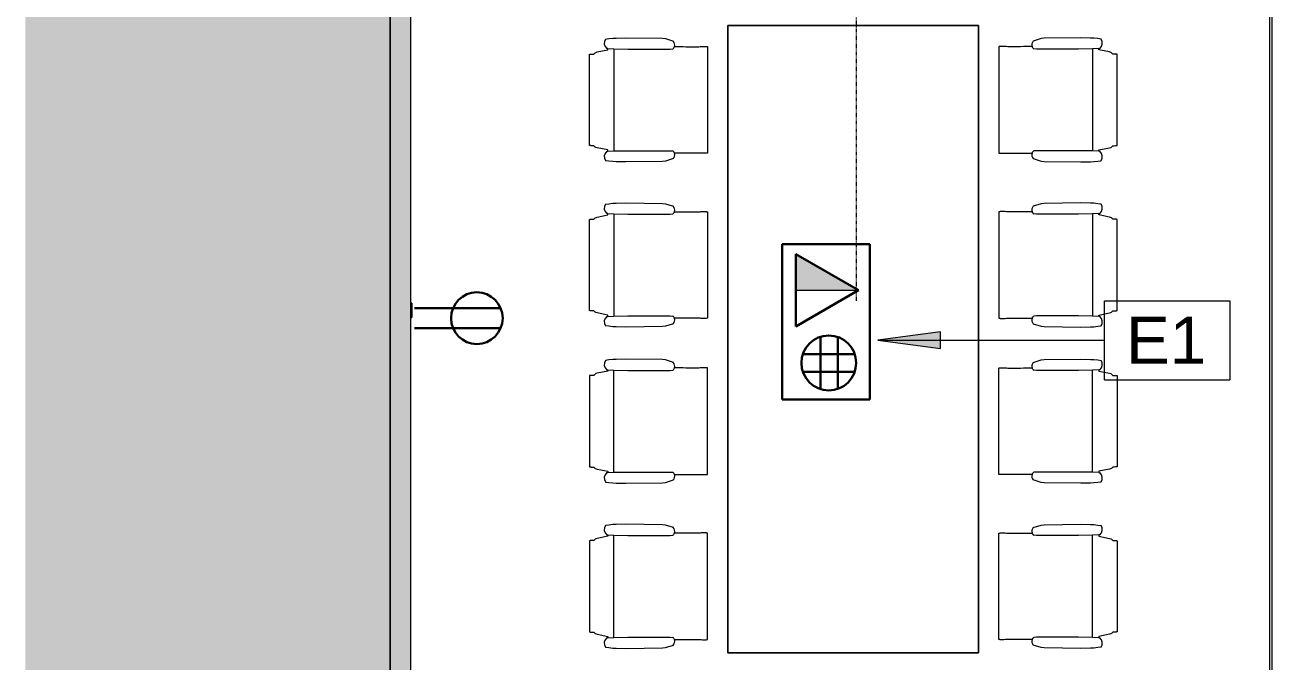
# Model space of a CAD drawing. Header units: inches. Extents: x 920 to 3122, y -545 to 2052.
# Drawn here: x 2424.9 to 2666.5, y 1354.9 to 1476.6 of the extents above; entities that cross this region are included whole.
import ezdxf

# ---------------------------------------------------------------- set-up
doc = ezdxf.new("R2010")
doc.units = ezdxf.units.IN
doc.header["$MEASUREMENT"] = 0
doc.linetypes.add('Dash 1_16_', pattern=[0.125, 0.0625, -0.0625])
for name, color, linetype, lineweight in [('A-ANNO-KEYN', 231, 'Continuous', 9), ('A-ANNO-NOTE', 131, 'Continuous', 9), ('A-DETL', 90, 'Continuous', 9), ('A-DETL-GENF', 92, 'Continuous', 9), ('A-WALL', 113, 'Continuous', 13), ('A-WALL-PATT', 111, 'Continuous', 13), ('E-ELEC-FIXT', 91, 'Continuous', 9), ('I-FURN', 30, 'Continuous', 9), ('I-WALL', 2, 'Continuous', 13)]:
    doc.layers.add(name, color=color, linetype=linetype, lineweight=lineweight)
doc.styles.add('Arial_1', font='arial.ttf', dxfattribs={"height": 9})

# ---------------------------------------------------------------- blocks, each defined once
blk = doc.blocks.new('HermanMiller_Collection_Eames_AluminumGroup_MgmtChair - Casters Pneumatic Hgt Adj-7405497-Level 07  POWER _ SIGNAL')
at = {"layer": 'I-FURN'}
for p, q in [((-6.49, 11.73), (-7.1, 11.63)), ((-6.88, 9.85), (-6.65, 9.83)), ((-6.65, 9.83), (-6.65, 9.58)), ((-6.65, 9.83), (-5.49, 9.76)), ((-5.72, 11.8), (-6.49, 11.73)), ((-5.07, 11.83), (-5.72, 11.8)), ((-5.49, 9.76), (-2.81, 9.72)), ((-5.49, -9.76), (-5.49, 9.76)), ((-3.21, 11.88), (-5.07, 11.83)), ((3.79, 11.79), (-3.21, 11.88)), ((-2.81, 9.72), (5.28, 9.72)), ((4.38, 11.72), (3.79, 11.79)), ((5.89, 11.24), (4.38, 11.72)), ((5.28, 9.72), (5.78, 9.77)), ((12.44, -10.17), (12.44, 10.17)), ((-10.2, 8.71), (-10.2, -8.71)), ((-9.1, 9.03), (-9.36, 8.77)), ((-8.96, 9.1), (-9.1, 9.03)), ((-8.72, 9.18), (-8.96, 9.1)), ((-6.65, 9.58), (-8.72, 9.18)), ((-9.36, -8.77), (-9.1, -9.03)), ((-9.1, -9.03), (-8.72, -9.18)), ((-8.72, -9.18), (-6.65, -9.58)), ((-6.65, -9.58), (-6.65, -9.83)), ((-7.1, -11.63), (-6.49, -11.73)), ((-6.65, -9.83), (-6.88, -9.85)), ((-6.65, -9.83), (-5.49, -9.76)), ((-6.49, -11.73), (-5.72, -11.8)), ((-5.72, -11.8), (-5.07, -11.83)), ((-5.49, -9.76), (-2.81, -9.72)), ((-5.07, -11.83), (-3.21, -11.88)), ((-3.21, -11.88), (3.79, -11.79)), ((-2.81, -9.72), (5.28, -9.72)), ((3.79, -11.79), (4.38, -11.72)), ((4.38, -11.72), (5.89, -11.24)), ((5.28, -9.72), (5.78, -9.77))]:
    blk.add_line(p, q, dxfattribs=at)
for centre, radius, start, end in [((-6.03, 10.85), 1.32, 144.065, 229.935), ((5.36, 10.43), 0.781, 302.3218, 343.1534), ((5.03, 10.51), 1.12, 343.9109, 40.257), ((-6.03, -10.85), 1.32, 130.065, 215.935), ((5.36, -10.43), 0.781, 16.8466, 57.6782), ((5.03, -10.51), 1.12, 319.743, 16.0891)]:
    blk.add_arc(centre, radius, start, end, dxfattribs=at)
for points in [[(10.52, 10.17), (9.78, 10.17), (8.3, 10.18), (6.84, 10.2), (6.11, 10.2)], [(11.49, 10.21), (11.33, 10.21), (11, 10.19), (10.68, 10.17), (10.52, 10.17)], [(6.11, -10.2), (6.84, -10.2), (8.3, -10.18), (9.78, -10.17), (10.52, -10.17)], [(10.52, -10.17), (10.68, -10.17), (11, -10.19), (11.33, -10.21), (11.49, -10.21)]]:
    blk.add_open_spline(points, degree=3, dxfattribs=at)
for points, knots in [([(12.44, 10.17), (12.44, 10.17), (12.43, 10.18), (12.4, 10.19), (12.34, 10.19), (12.27, 10.2), (12.19, 10.21), (12.05, 10.21), (11.82, 10.22), (11.61, 10.22), (11.49, 10.21)], [0, 0, 0, 0, 0.090909, 0.181818, 0.272727, 0.363636, 0.454545, 0.545455, 0.727273, 1, 1, 1, 1]), ([(-9.36, 8.77), (-9.55, 8.77), (-9.82, 8.76), (-10.04, 8.74), (-10.13, 8.73), (-10.18, 8.72), (-10.2, 8.72), (-10.2, 8.71)], [0, 0, 0, 0, 0.444444, 0.666667, 0.777778, 0.888889, 1, 1, 1, 1]), ([(-10.2, -8.71), (-10.2, -8.72), (-10.18, -8.72), (-10.13, -8.73), (-10.07, -8.74), (-9.98, -8.75), (-9.88, -8.76), (-9.73, -8.76), (-9.55, -8.77), (-9.41, -8.77), (-9.36, -8.77)], [0, 0, 0, 0, 0.111111, 0.222222, 0.333333, 0.444444, 0.555556, 0.666667, 0.888889, 1, 1, 1, 1]), ([(11.49, -10.21), (11.57, -10.22), (11.74, -10.22), (12.06, -10.21), (12.36, -10.2), (12.43, -10.18), (12.44, -10.17)], [0, 0, 0, 0, 0.181818, 0.363636, 0.727273, 1, 1, 1, 1])]:
    blk.add_open_spline(points, degree=3, knots=knots, dxfattribs=at)
blk = doc.blocks.new('HermanMiller_Collection_Eames_AluminumGroup_MgmtChair - Casters Pneumatic Hgt Adj-7418678-Level 07  POWER _ SIGNAL')
at = {"layer": 'I-FURN'}
for p, q in [((-7.1, 11.63), (-6.49, 11.73)), ((-6.65, 9.83), (-6.88, 9.85)), ((-6.65, 9.58), (-6.65, 9.83)), ((-6.65, 9.83), (-5.49, 9.76)), ((-6.49, 11.73), (-5.72, 11.8)), ((-5.72, 11.8), (-5.07, 11.83)), ((-5.49, 9.76), (-2.81, 9.72)), ((-5.49, 9.76), (-5.49, -9.76)), ((-5.07, 11.83), (-3.21, 11.88)), ((-3.21, 11.88), (3.79, 11.79)), ((-2.81, 9.72), (5.28, 9.72)), ((3.79, 11.79), (4.38, 11.72)), ((4.38, 11.72), (5.89, 11.24)), ((5.28, 9.72), (5.78, 9.77)), ((12.44, 10.17), (12.44, -10.17)), ((-10.2, -8.71), (-10.2, 8.71)), ((-9.36, 8.77), (-9.1, 9.03)), ((-9.1, 9.03), (-8.72, 9.18)), ((-8.72, 9.18), (-6.65, 9.58)), ((-9.1, -9.03), (-9.36, -8.77)), ((-8.96, -9.1), (-9.1, -9.03)), ((-8.72, -9.18), (-8.96, -9.1)), ((-6.65, -9.58), (-8.72, -9.18)), ((-6.65, -9.83), (-6.65, -9.58)), ((-6.49, -11.73), (-7.1, -11.63)), ((-6.88, -9.85), (-6.65, -9.83)), ((-6.65, -9.83), (-5.49, -9.76)), ((-5.72, -11.8), (-6.49, -11.73)), ((-5.07, -11.83), (-5.72, -11.8)), ((-5.49, -9.76), (-2.81, -9.72)), ((-3.21, -11.88), (-5.07, -11.83)), ((3.79, -11.79), (-3.21, -11.88)), ((-2.81, -9.72), (5.28, -9.72)), ((4.38, -11.72), (3.79, -11.79)), ((5.89, -11.24), (4.38, -11.72)), ((5.28, -9.72), (5.78, -9.77))]:
    blk.add_line(p, q, dxfattribs=at)
for centre, radius, start, end in [((-6.03, 10.85), 1.32, 144.065, 229.935), ((5.36, 10.43), 0.781, 302.3218, 343.1534), ((5.03, 10.51), 1.12, 343.9109, 40.257), ((-6.03, -10.85), 1.32, 130.065, 215.935), ((5.36, -10.43), 0.781, 16.8466, 57.6782), ((5.03, -10.51), 1.12, 319.743, 16.0891)]:
    blk.add_arc(centre, radius, start, end, dxfattribs=at)
for points in [[(6.11, 10.2), (6.84, 10.2), (8.3, 10.18), (9.78, 10.17), (10.52, 10.17)], [(10.52, 10.17), (10.68, 10.17), (11, 10.19), (11.33, 10.21), (11.49, 10.21)], [(10.52, -10.17), (9.78, -10.17), (8.3, -10.18), (6.84, -10.2), (6.11, -10.2)], [(11.49, -10.21), (11.33, -10.21), (11, -10.19), (10.68, -10.17), (10.52, -10.17)]]:
    blk.add_open_spline(points, degree=3, dxfattribs=at)
for points, knots in [([(11.49, 10.21), (11.61, 10.22), (11.82, 10.22), (12.05, 10.21), (12.19, 10.21), (12.27, 10.2), (12.34, 10.19), (12.4, 10.19), (12.43, 10.18), (12.44, 10.17), (12.44, 10.17)], [-1, -1, -1, -1, -0.727273, -0.545455, -0.454545, -0.363636, -0.272727, -0.181818, -0.090909, 0, 0, 0, 0]), ([(-10.2, 8.71), (-10.2, 8.72), (-10.18, 8.72), (-10.13, 8.73), (-10.04, 8.74), (-9.82, 8.76), (-9.55, 8.77), (-9.36, 8.77)], [-1, -1, -1, -1, -0.888889, -0.777778, -0.666667, -0.444444, 0, 0, 0, 0]), ([(-9.36, -8.77), (-9.41, -8.77), (-9.55, -8.77), (-9.73, -8.76), (-9.88, -8.76), (-9.98, -8.75), (-10.07, -8.74), (-10.13, -8.73), (-10.18, -8.72), (-10.2, -8.72), (-10.2, -8.71)], [-1, -1, -1, -1, -0.888889, -0.666667, -0.555556, -0.444444, -0.333333, -0.222222, -0.111111, 0, 0, 0, 0]), ([(12.44, -10.17), (12.43, -10.18), (12.36, -10.2), (12.06, -10.21), (11.74, -10.22), (11.57, -10.22), (11.49, -10.21)], [-1, -1, -1, -1, -0.727273, -0.363636, -0.181818, 0, 0, 0, 0])]:
    blk.add_open_spline(points, degree=3, knots=knots, dxfattribs=at)
blk = doc.blocks.new('Furniture 1 - Furniture 11-7728146-Level 07  POWER _ SIGNAL')
at = {"layer": 'I-FURN'}
for p, q in [((980.41, 1513.04), (932.41, 1513.04)), ((932.41, 1513.04), (932.41, 1393.04)), ((932.41, 1393.04), (932.41, 1513.04)), ((932.41, 1513.04), (980.41, 1513.04)), ((980.41, 1393.04), (980.41, 1513.04)), ((980.41, 1513.04), (980.41, 1393.04)), ((932.41, 1393.04), (980.41, 1393.04)), ((980.41, 1393.04), (932.41, 1393.04))]:
    blk.add_line(p, q, dxfattribs=at)
blk = doc.blocks.new('PS - Power Device _Wall Base_ - Duplex-4862727-Level 07  POWER _ SIGNAL')
at = {"layer": 'E-ELEC-FIXT'}
for p, q in [((661.28, 1423.47), (661.09, 1423.47)), ((661.28, 1423.47), (661.28, 1420.72)), ((661.09, 1420.72), (661.28, 1420.72))]:
    blk.add_line(p, q, dxfattribs=at)
blk = doc.blocks.new('Keynote Tag - Keynote Number - Boxed-135510-Level 07  POWER _ SIGNAL')
at = {"layer": 'A-ANNO-KEYN'}
for p, q in [((-0.125, -0.0792), (-0.125, 0.0781)), ((-0.125, 0.0781), (0.125, 0.0781)), ((0.125, 0.0781), (0.125, -0.0792)), ((-0.125, -0.0792), (0.125, -0.0792))]:
    blk.add_line(p, q, dxfattribs=at)

msp = doc.modelspace()

# ---------------------------------------------------------------- hatches: boundary and pattern name
at = {"layer": 'A-ANNO-KEYN'}
msp.add_hatch(color=256, dxfattribs=at).paths.add_polyline_path([(2588.1696, 1416.3937), (2600.1686, 1414.8064), (2600.1706, 1417.9661)], flags=0)
at = {"layer": 'A-ANNO-NOTE'}
msp.add_hatch(color=256, dxfattribs=at).paths.add_polyline_path([(2584.417, 1425.9445), (2572.417, 1432.8727), (2572.417, 1425.9445)], flags=0)
at = {"layer": 'A-DETL-GENF'}
h = msp.add_hatch(color=9, dxfattribs=at)
h.paths.add_polyline_path([(2492.9882, 1170.4333), (2599.763, 1170.4333), (2599.763, 1234.8988), (2494.7446, 1234.8988), (2494.7446, 1243.2738), (2493.9946, 1243.2738), (2493.9946, 1244.7738), (2496.1196, 1244.7738), (2496.1196, 1245.2738), (2497.6196, 1245.2738), (2497.6196, 1244.7738), (2499.4946, 1244.7738), (2499.4946, 1243.2738), (2498.7446, 1243.2738), (2498.7446, 1238.8988), (2604.763, 1238.8988), (2604.763, 1170.4333), (2666.6519, 1170.4333), (2666.6519, 1238), (3121.5688, 1238), (3121.5688, 1301.2804), (2498.7446, 1301.2804), (2498.7446, 1282.5238), (2499.4946, 1282.5238), (2499.4946, 1281.0238), (2497.6196, 1281.0238), (2497.6196, 1280.5238), (2496.1196, 1280.5238), (2496.1196, 1281.0238), (2493.9946, 1281.0238), (2493.9946, 1282.5238), (2494.7446, 1282.5238), (2494.7233, 2035.5), (2424.8728, 2035.5), (2424.8728, 1170.4333), (2475.5302, 1170.4333)], flags=0)
h.paths.add_polyline_path([(3107.2769, 1170.4333), (3121.5688, 1170.4333), (3121.5688, 1199), (3107.2769, 1199), (3107.2769, 1191.4687), (3102.2769, 1191.4687), (3102.2769, 1199), (3085.6519, 1199), (3085.6519, 1191.4687), (3080.6519, 1191.4687), (3080.6519, 1216), (2940.6519, 1216), (2940.6519, 1191.75), (2935.6519, 1191.75), (2935.6519, 1215.5), (2879.6519, 1215.5), (2879.6519, 1170.4333), (3102.2769, 1170.4333)], flags=0)
h.paths.add_polyline_path([(2675.6519, 1170.4333), (2699.5894, 1170.4333), (2699.5894, 1234.5), (2675.6519, 1234.5), (2675.6519, 1223.3226)], flags=0)
h.paths.add_polyline_path([(2705.0894, 1170.4333), (2873.6519, 1170.4333), (2873.6519, 1234.5), (2705.0894, 1234.5), (2705.0894, 1224.9844)], flags=0)
h.paths.add_polyline_path([(3085.6519, 1202.5), (3121.5688, 1202.5), (3121.5688, 1234.5), (3085.6519, 1234.5), (3085.6519, 1232), (3085.5894, 1232), (3085.5894, 1216), (3085.6519, 1216)], flags=0)
h.paths.add_polyline_path([(2970.6519, 1219.5), (3082.0894, 1219.5), (3082.0894, 1232), (2935.6519, 1232), (2935.6519, 1234.5), (2879.6519, 1234.5), (2879.6519, 1223.5), (2935.7144, 1223.5), (2935.7144, 1231.75), (2939.2144, 1231.75), (2939.2144, 1219.5), (2968.0553, 1219.5)], flags=0)
h.paths.add_polyline_path([(2970.6519, 1305.7804), (3121.5688, 1305.7804), (3121.5688, 1348.5304), (3076.5269, 1348.5304), (3076.5269, 1347.7804), (3075.0269, 1347.7804), (3075.0269, 1349.9054), (3074.5269, 1349.9054), (3074.5269, 1351.4054), (3075.0269, 1351.4054), (3075.0269, 1353.2804), (3076.5269, 1353.2804), (3076.5269, 1352.5304), (3121.5688, 1352.5304), (3121.5688, 1761.5841), (2970.6519, 1761.5841), (2970.6519, 1352.5304), (3037.2769, 1352.5304), (3037.2769, 1353.2804), (3038.7769, 1353.2804), (3038.7769, 1351.4054), (3039.2769, 1351.4054), (3039.2769, 1349.9054), (3038.7769, 1349.9054), (3038.7769, 1347.7804), (3037.2769, 1347.7804), (3037.2769, 1348.5304), (2970.6519, 1348.5304), (2970.6519, 1312.3745)], flags=0)
h.paths.add_polyline_path([(3060.0499, 1765.0841), (3121.5688, 1765.0841), (3121.5688, 2035.5), (3042.6519, 2035.5), (3042.6519, 1829.3138), (3116.6519, 1829.3138), (3116.6519, 1828.8138), (3042.6519, 1828.8179), (3042.6519, 1765.0841), (3043.1994, 1765.0841)], flags=0)
at = {"layer": 'A-WALL-PATT', "lineweight": 9}
h = msp.add_hatch(color=7, dxfattribs=at)
h.paths.add_polyline_path([(2498.2572, 1234.8988), (2498.7446, 1234.8988), (2498.7446, 1243.6488), (2494.7446, 1243.6488), (2494.7446, 1234.8988)], flags=0)
h.paths.add_polyline_path([(2498.7446, 1282.1488), (2498.7446, 2035.4291), (2494.7446, 2035.4291), (2494.7446, 1282.1488)], flags=0)

# ---------------------------------------------------------------- linework, layer by layer
at = {"layer": 'A-ANNO-KEYN'}
for p, q in [((2600.1706, 1417.9661), (2588.1696, 1416.3937)), ((2588.1696, 1416.3937), (2600.1686, 1414.8064)), ((2588.1696, 1416.3937), (2631.5873, 1416.3668)), ((2600.1686, 1414.8064), (2600.1706, 1417.9661))]:
    msp.add_line(p, q, dxfattribs=at)
at = {"layer": 'A-ANNO-NOTE', "lineweight": 30}
for p, q in [((2569.8035, 1405.0644), (2569.8035, 1434.7809)), ((2569.8035, 1434.7809), (2586.6145, 1434.7809)), ((2572.417, 1419.0163), (2572.417, 1432.8727)), ((2572.417, 1432.8727), (2584.417, 1425.9445)), ((2586.6145, 1434.7809), (2586.6145, 1405.0644)), ((2584.417, 1425.9445), (2572.417, 1419.0163)), ((2499.3979, 1422.5202), (2515.9244, 1422.5202)), ((2499.3979, 1422.5202), (2515.9244, 1422.5202)), ((2499.3979, 1418.6877), (2515.9244, 1418.6877)), ((2577.1461, 1407.0384), (2577.1461, 1417.0359)), ((2580.5211, 1407.0946), (2580.5211, 1416.9797)), ((2583.7223, 1413.7246), (2573.7795, 1413.7246)), ((2583.7223, 1410.3496), (2573.7795, 1410.3496)), ((2586.6145, 1405.0644), (2569.8035, 1405.0644))]:
    msp.add_line(p, q, dxfattribs=at)
at = {"layer": 'A-ANNO-NOTE'}
for p, q in [((2584.417, 1425.9445), (2572.417, 1432.8727)), ((2572.417, 1432.8727), (2572.417, 1425.9445)), ((2572.417, 1425.9445), (2584.417, 1425.9445))]:
    msp.add_line(p, q, dxfattribs=at)
at = {"layer": 'A-ANNO-NOTE', "lineweight": 30}
for centre, radius in [((2511.3604, 1420.604), 4.95), ((2578.7509, 1412.0371), 5.25)]:
    msp.add_circle(centre, radius, dxfattribs=at)
at = {"layer": 'A-DETL'}
msp.add_line((2494.7446, 1301.2804), (2494.7446, 2035.5), dxfattribs=at)
at = {"layer": 'A-DETL', "linetype": 'Dash 1_16_', "lineweight": 13}
msp.add_line((2584.0846, 1423.9221), (2584.0846, 1523.9221), dxfattribs=at)
at = {"layer": 'A-WALL', "color": 8, "lineweight": 20}
for p, q in [((2494.7446, 2035.4291), (2494.7446, 1282.1488)), ((2498.7446, 1305.4054), (2498.7446, 1535.9375))]:
    msp.add_line(p, q, dxfattribs=at)
at = {"layer": 'I-WALL'}
for p, q in [((2663.1519, 1498.5625), (2663.1519, 1320.6808)), ((2663.6519, 1320.7245), (2663.6519, 1498.5625))]:
    msp.add_line(p, q, dxfattribs=at)

# ---------------------------------------------------------------- block references
at = {"layer": 'A-ANNO-KEYN', "xscale": 95.99999999999994, "yscale": 95.99999999999994, "zscale": 95.99999999999994}
msp.add_blockref('Keynote Tag - Keynote Number - Boxed-135510-Level 07  POWER _ SIGNAL', (2643.5873, 1416.4206), dxfattribs=at)
at = {"layer": 'E-ELEC-FIXT'}
msp.add_blockref('PS - Power Device _Wall Base_ - Duplex-4862727-Level 07  POWER _ SIGNAL', (1837.6519, 0), dxfattribs=at)
at = {"layer": 'I-FURN'}
for name, p in [('Furniture 1 - Furniture 11-7728146-Level 07  POWER _ SIGNAL', (1627.04, -36.4605)), ('HermanMiller_Collection_Eames_AluminumGroup_MgmtChair - Casters Pneumatic Hgt Adj-7418678-Level 07  POWER _ SIGNAL', (2543.1018, 1462.3625)), ('HermanMiller_Collection_Eames_AluminumGroup_MgmtChair - Casters Pneumatic Hgt Adj-7418678-Level 07  POWER _ SIGNAL', (2543.1018, 1430.775)), ('HermanMiller_Collection_Eames_AluminumGroup_MgmtChair - Casters Pneumatic Hgt Adj-7405497-Level 07  POWER _ SIGNAL', (2543.1018, 1400.8865)), ('HermanMiller_Collection_Eames_AluminumGroup_MgmtChair - Casters Pneumatic Hgt Adj-7405497-Level 07  POWER _ SIGNAL', (2543.1018, 1369.299))]:
    msp.add_blockref(name, p, dxfattribs=at)
at = {"layer": 'I-FURN', "rotation": 180}
for name, p in [('HermanMiller_Collection_Eames_AluminumGroup_MgmtChair - Casters Pneumatic Hgt Adj-7405497-Level 07  POWER _ SIGNAL', (2623.7922, 1462.3625)), ('HermanMiller_Collection_Eames_AluminumGroup_MgmtChair - Casters Pneumatic Hgt Adj-7405497-Level 07  POWER _ SIGNAL', (2623.7922, 1430.775)), ('HermanMiller_Collection_Eames_AluminumGroup_MgmtChair - Casters Pneumatic Hgt Adj-7418678-Level 07  POWER _ SIGNAL', (2623.7922, 1400.8865)), ('HermanMiller_Collection_Eames_AluminumGroup_MgmtChair - Casters Pneumatic Hgt Adj-7418678-Level 07  POWER _ SIGNAL', (2623.7922, 1369.299))]:
    msp.add_blockref(name, p, dxfattribs=at)

# ---------------------------------------------------------------- texts
at = {"layer": 'A-ANNO-KEYN', "insert": (2635.6795, 1420.8724), "char_height": 9, "width": 18.786, "attachment_point": 1, "style": 'Arial_1'}
msp.add_mtext('E1', dxfattribs=at)

doc.saveas('drawing.dxf')
